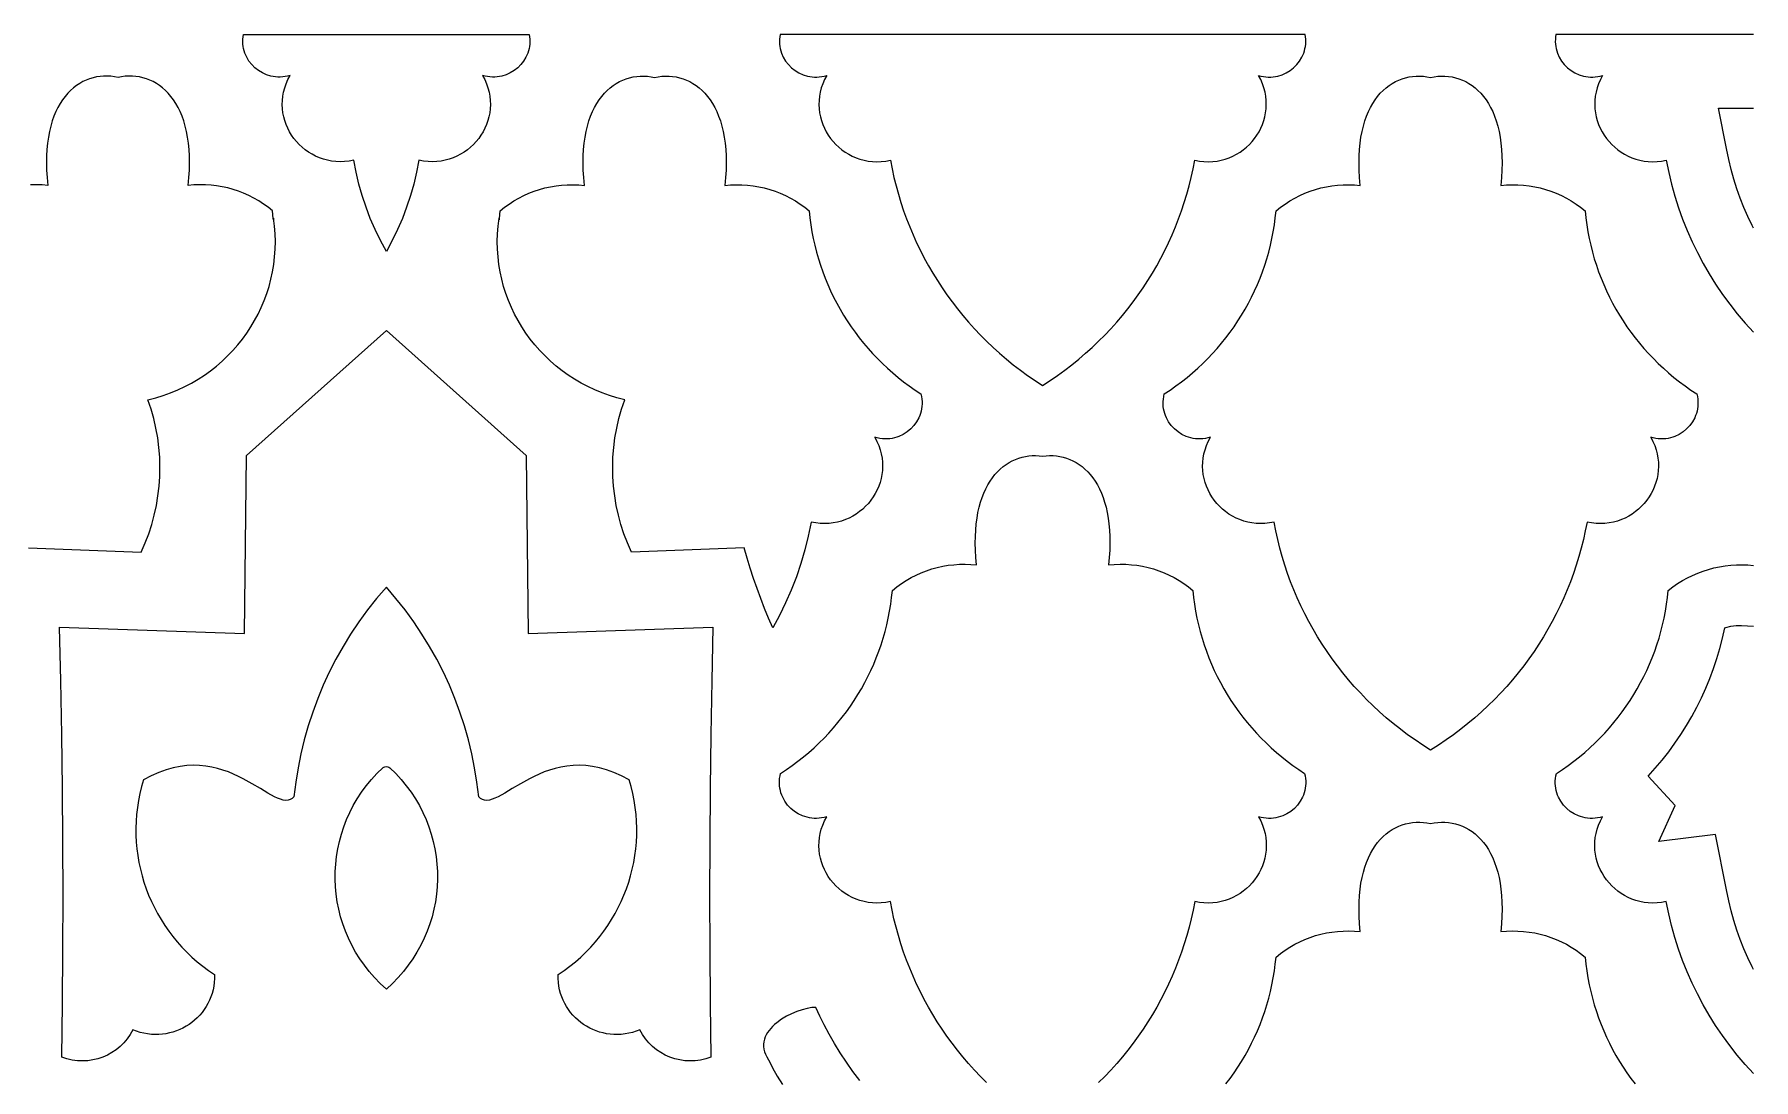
# Model space of a CAD drawing. Extents: x 50 to 3710, y -977 to -877.
# Drawn here: x 777.9 to 863.1, y -928.9 to -877.1 of the extents above; entities that cross this region are included whole.
import ezdxf

# ---------------------------------------------------------------- set-up
doc = ezdxf.new("R2010")
doc.units = 0
doc.layers.add('LAYER_1', color=18, linetype='CONTINUOUS')

msp = doc.modelspace()

# ---------------------------------------------------------------- linework, layer by layer
at = {"layer": 'LAYER_1'}
for points in [[(795.349, -887.839), (795.056, -887.304), (794.792, -886.759), (794.554, -886.205), (794.342, -885.643), (794.155, -885.074), (793.992, -884.497), (793.852, -883.913), (793.733, -883.322), (793.505, -883.364), (793.281, -883.389), (793.06, -883.396), (792.844, -883.387), (792.633, -883.362), (792.426, -883.322), (792.226, -883.268), (792.032, -883.2), (791.845, -883.119), (791.666, -883.025), (791.494, -882.92), (791.33, -882.803), (791.175, -882.675), (791.03, -882.538), (790.895, -882.392), (790.769, -882.237), (790.655, -882.074), (790.552, -881.904), (790.461, -881.727), (790.382, -881.544), (790.316, -881.356), (790.263, -881.163), (790.224, -880.966), (790.199, -880.766), (790.189, -880.563), (790.195, -880.358), (790.216, -880.151), (790.254, -879.944), (790.309, -879.736), (790.38, -879.529), (790.47, -879.323), (790.578, -879.119), (790.455, -879.152), (790.333, -879.176), (790.211, -879.191), (790.091, -879.199), (789.972, -879.198), (789.855, -879.19), (789.627, -879.151), (789.409, -879.085), (789.202, -878.992), (789.01, -878.876), (788.835, -878.738), (788.677, -878.58), (788.54, -878.404), (788.425, -878.213), (788.336, -878.007), (788.301, -877.899), (788.272, -877.789), (788.252, -877.676), (788.238, -877.561), (788.232, -877.444), (788.235, -877.325), (788.245, -877.205), (788.264, -877.083), (795.349, -877.083), (802.433, -877.083), (802.452, -877.205), (802.462, -877.325), (802.465, -877.444), (802.459, -877.561), (802.446, -877.676), (802.425, -877.789), (802.361, -878.007), (802.272, -878.213), (802.157, -878.404), (802.02, -878.58), (801.862, -878.738), (801.687, -878.876), (801.495, -878.992), (801.288, -879.085), (801.07, -879.151), (800.957, -879.174), (800.842, -879.19), (800.725, -879.198), (800.606, -879.199), (800.486, -879.191), (800.364, -879.176), (800.242, -879.152), (800.119, -879.119), (800.227, -879.323), (800.317, -879.529), (800.388, -879.736), (800.443, -879.944), (800.481, -880.151), (800.502, -880.358), (800.508, -880.563), (800.498, -880.766), (800.473, -880.966), (800.434, -881.163), (800.381, -881.356), (800.315, -881.544), (800.236, -881.727), (800.145, -881.904), (800.042, -882.074), (799.928, -882.237), (799.802, -882.392), (799.667, -882.538), (799.522, -882.675), (799.367, -882.803), (799.203, -882.92), (799.031, -883.025), (798.852, -883.119), (798.665, -883.2), (798.471, -883.268), (798.271, -883.322), (798.064, -883.362), (797.853, -883.387), (797.637, -883.396), (797.416, -883.389), (797.192, -883.364), (796.964, -883.322), (796.845, -883.913), (796.705, -884.497), (796.542, -885.074), (796.355, -885.643), (796.143, -886.205), (795.905, -886.759), (795.641, -887.304)], [(827.884, -894.488), (828.261, -894.241), (828.629, -893.985), (828.989, -893.722), (829.34, -893.451), (829.683, -893.172), (830.017, -892.885), (830.343, -892.591), (830.659, -892.29), (830.967, -891.982), (831.266, -891.667), (831.556, -891.345), (831.837, -891.017), (832.109, -890.682), (832.372, -890.341), (832.625, -889.994), (832.869, -889.641), (833.103, -889.283), (833.328, -888.918), (833.543, -888.548), (833.749, -888.173), (833.945, -887.793), (834.131, -887.408), (834.307, -887.019), (834.473, -886.624), (834.629, -886.225), (834.775, -885.822), (834.91, -885.415), (835.036, -885.004), (835.151, -884.589), (835.255, -884.17), (835.349, -883.748), (835.432, -883.322), (835.66, -883.364), (835.884, -883.389), (836.105, -883.396), (836.321, -883.387), (836.532, -883.362), (836.738, -883.322), (836.939, -883.268), (837.132, -883.2), (837.32, -883.119), (837.499, -883.025), (837.671, -882.92), (837.835, -882.803), (837.989, -882.675), (838.135, -882.538), (838.27, -882.392), (838.396, -882.237), (838.51, -882.074), (838.613, -881.904), (838.704, -881.727), (838.783, -881.544), (838.849, -881.356), (838.902, -881.163), (838.941, -880.966), (838.966, -880.766), (838.975, -880.563), (838.97, -880.358), (838.949, -880.151), (838.911, -879.944), (838.856, -879.736), (838.784, -879.529), (838.695, -879.323), (838.587, -879.119), (838.71, -879.152), (838.832, -879.176), (838.954, -879.191), (839.074, -879.199), (839.193, -879.198), (839.31, -879.19), (839.538, -879.151), (839.756, -879.085), (839.962, -878.992), (840.154, -878.876), (840.33, -878.738), (840.488, -878.58), (840.625, -878.404), (840.739, -878.213), (840.829, -878.007), (840.864, -877.899), (840.892, -877.789), (840.913, -877.676), (840.927, -877.561), (840.932, -877.444), (840.93, -877.325), (840.92, -877.205), (840.9, -877.083), (814.868, -877.083), (814.849, -877.205), (814.839, -877.325), (814.836, -877.444), (814.842, -877.561), (814.855, -877.676), (814.876, -877.789), (814.94, -878.007), (815.029, -878.213), (815.144, -878.404), (815.281, -878.58), (815.439, -878.738), (815.614, -878.876), (815.806, -878.992), (816.013, -879.085), (816.231, -879.151), (816.344, -879.174), (816.459, -879.19), (816.576, -879.198), (816.695, -879.199), (816.815, -879.191), (816.937, -879.176), (817.059, -879.152), (817.182, -879.119), (817.074, -879.323), (816.984, -879.529), (816.913, -879.736), (816.858, -879.944), (816.82, -880.151), (816.799, -880.358), (816.793, -880.563), (816.803, -880.766), (816.828, -880.966), (816.867, -881.163), (816.92, -881.356), (816.986, -881.544), (817.065, -881.727), (817.156, -881.904), (817.259, -882.074), (817.373, -882.237), (817.499, -882.392), (817.634, -882.538), (817.779, -882.675), (817.934, -882.803), (818.098, -882.92), (818.27, -883.025), (818.449, -883.119), (818.636, -883.2), (818.83, -883.268), (819.03, -883.322), (819.236, -883.362), (819.448, -883.387), (819.664, -883.396), (819.885, -883.389), (820.109, -883.364), (820.337, -883.322), (820.42, -883.748), (820.514, -884.17), (820.618, -884.589), (820.733, -885.004), (820.859, -885.415), (820.994, -885.822), (821.14, -886.225), (821.296, -886.624), (821.462, -887.019), (821.638, -887.408), (821.824, -887.793), (822.02, -888.173), (822.225, -888.548), (822.441, -888.918), (822.666, -889.283), (822.9, -889.641), (823.144, -889.994), (823.397, -890.341), (823.66, -890.682), (823.932, -891.017), (824.212, -891.345), (824.502, -891.667), (824.801, -891.982), (825.109, -892.29), (825.426, -892.591), (825.752, -892.885), (826.086, -893.172), (826.429, -893.451), (826.78, -893.722), (827.14, -893.985), (827.508, -894.241)], [(814.51, -906.496), (814.3, -906.013), (814.1, -905.525), (813.909, -905.034), (813.727, -904.54), (813.554, -904.042), (813.391, -903.541), (813.236, -903.038), (813.092, -902.531), (807.498, -902.734), (807.302, -902.285), (807.129, -901.829), (806.979, -901.366), (806.853, -900.899), (806.75, -900.427), (806.67, -899.951), (806.614, -899.473), (806.581, -898.993), (806.571, -898.512), (806.585, -898.031), (806.623, -897.55), (806.684, -897.071), (806.769, -896.595), (806.877, -896.122), (807.01, -895.652), (807.165, -895.188), (806.782, -895.091), (806.407, -894.977), (806.042, -894.846), (805.686, -894.7), (805.339, -894.538), (805.003, -894.361), (804.677, -894.17), (804.362, -893.966), (804.058, -893.747), (803.765, -893.516), (803.485, -893.273), (803.216, -893.018), (802.96, -892.751), (802.717, -892.473), (802.487, -892.186), (802.271, -891.888), (802.068, -891.581), (801.88, -891.265), (801.707, -890.941), (801.548, -890.609), (801.405, -890.269), (801.277, -889.923), (801.165, -889.57), (801.07, -889.212), (800.992, -888.848), (800.93, -888.479), (800.886, -888.106), (800.859, -887.729), (800.851, -887.349), (800.861, -886.966), (800.89, -886.581), (800.938, -886.194), (800.938, -886.269), (800.951, -886.202), (800.991, -885.829), (801.211, -885.652), (801.439, -885.488), (801.675, -885.335), (801.917, -885.196), (802.166, -885.069), (802.421, -884.956), (802.681, -884.855), (802.945, -884.768), (803.214, -884.694), (803.487, -884.634), (803.762, -884.588), (804.04, -884.556), (804.32, -884.538), (804.602, -884.534), (804.885, -884.544), (805.168, -884.569), (805.133, -884.181), (805.112, -883.808), (805.104, -883.451), (805.11, -883.109), (805.128, -882.783), (805.159, -882.471), (805.201, -882.174), (805.254, -881.893), (805.318, -881.625), (805.393, -881.373), (805.477, -881.134), (805.57, -880.91), (805.673, -880.7), (805.783, -880.504), (805.901, -880.322), (806.027, -880.154), (806.16, -879.999), (806.299, -879.857), (806.444, -879.729), (806.594, -879.614), (806.75, -879.512), (806.91, -879.423), (807.074, -879.347), (807.241, -879.283), (807.412, -879.232), (807.585, -879.193), (807.76, -879.167), (807.937, -879.152), (808.115, -879.15), (808.293, -879.159), (808.472, -879.18), (808.651, -879.212), (808.829, -879.18), (809.008, -879.159), (809.186, -879.15), (809.364, -879.152), (809.541, -879.167), (809.716, -879.193), (809.89, -879.232), (810.06, -879.283), (810.228, -879.347), (810.391, -879.423), (810.551, -879.512), (810.707, -879.614), (810.857, -879.729), (811.002, -879.857), (811.141, -879.999), (811.274, -880.154), (811.4, -880.322), (811.518, -880.504), (811.629, -880.7), (811.731, -880.91), (811.824, -881.134), (811.909, -881.373), (811.983, -881.625), (812.047, -881.893), (812.1, -882.174), (812.143, -882.471), (812.173, -882.783), (812.191, -883.109), (812.197, -883.451), (812.19, -883.808), (812.169, -884.181), (812.134, -884.569), (812.417, -884.544), (812.699, -884.534), (812.981, -884.538), (813.261, -884.556), (813.539, -884.588), (813.815, -884.634), (814.087, -884.694), (814.356, -884.768), (814.621, -884.855), (814.88, -884.956), (815.135, -885.069), (815.384, -885.196), (815.626, -885.335), (815.862, -885.488), (816.09, -885.652), (816.311, -885.829), (816.347, -886.175), (816.392, -886.519), (816.448, -886.86), (816.514, -887.199), (816.589, -887.535), (816.673, -887.868), (816.767, -888.198), (816.87, -888.524), (816.983, -888.847), (817.104, -889.167), (817.234, -889.482), (817.374, -889.794), (817.522, -890.101), (817.678, -890.404), (817.844, -890.702), (818.017, -890.995), (818.199, -891.284), (818.389, -891.567), (818.587, -891.845), (818.794, -892.118), (819.008, -892.385), (819.23, -892.646), (819.459, -892.902), (819.696, -893.151), (819.941, -893.393), (820.192, -893.629), (820.452, -893.859), (820.718, -894.082), (820.991, -894.297), (821.271, -894.505), (821.558, -894.706), (821.851, -894.9), (821.879, -895.026), (821.898, -895.151), (821.908, -895.274), (821.909, -895.396), (821.901, -895.517), (821.886, -895.634), (821.862, -895.75), (821.831, -895.863), (821.793, -895.972), (821.748, -896.079), (821.637, -896.281), (821.502, -896.466), (821.345, -896.634), (821.168, -896.78), (820.974, -896.904), (820.764, -897.003), (820.654, -897.043), (820.541, -897.075), (820.425, -897.1), (820.307, -897.118), (820.186, -897.128), (820.064, -897.13), (819.941, -897.123), (819.816, -897.108), (819.69, -897.083), (819.563, -897.05), (819.671, -897.254), (819.761, -897.46), (819.833, -897.667), (819.887, -897.874), (819.925, -898.082), (819.947, -898.288), (819.952, -898.493), (819.942, -898.696), (819.918, -898.897), (819.879, -899.094), (819.826, -899.286), (819.76, -899.475), (819.681, -899.657), (819.59, -899.834), (819.487, -900.005), (819.372, -900.167), (819.247, -900.322), (819.111, -900.469), (818.966, -900.606), (818.811, -900.733), (818.648, -900.85), (818.476, -900.956), (818.296, -901.049), (818.109, -901.13), (817.915, -901.199), (817.715, -901.253), (817.509, -901.293), (817.298, -901.318), (817.081, -901.327), (816.861, -901.319), (816.636, -901.295), (816.409, -901.253), (816.267, -901.945), (816.098, -902.628), (815.901, -903.301), (815.676, -903.964), (815.425, -904.616), (815.146, -905.255), (814.841, -905.883)], [(847.117, -879.212), (847.296, -879.18), (847.474, -879.159), (847.653, -879.15), (847.831, -879.152), (848.008, -879.167), (848.183, -879.193), (848.356, -879.232), (848.527, -879.283), (848.694, -879.347), (848.858, -879.423), (849.018, -879.512), (849.173, -879.614), (849.324, -879.729), (849.469, -879.857), (849.608, -879.999), (849.741, -880.154), (849.866, -880.322), (849.985, -880.504), (850.095, -880.7), (850.198, -880.91), (850.291, -881.134), (850.375, -881.373), (850.449, -881.625), (850.514, -881.893), (850.567, -882.174), (850.609, -882.471), (850.64, -882.783), (850.658, -883.109), (850.664, -883.451), (850.656, -883.808), (850.635, -884.181), (850.6, -884.569), (850.883, -884.544), (851.166, -884.534), (851.447, -884.538), (851.728, -884.556), (852.006, -884.588), (852.281, -884.634), (852.554, -884.694), (852.823, -884.768), (853.087, -884.855), (853.347, -884.956), (853.602, -885.069), (853.85, -885.196), (854.093, -885.335), (854.329, -885.488), (854.557, -885.652), (854.777, -885.829), (854.813, -886.175), (854.859, -886.519), (854.915, -886.86), (854.98, -887.199), (855.055, -887.535), (855.14, -887.868), (855.233, -888.198), (855.337, -888.524), (855.449, -888.847), (855.571, -889.167), (855.701, -889.482), (855.84, -889.794), (855.988, -890.101), (856.145, -890.404), (856.31, -890.702), (856.484, -890.995), (856.666, -891.284), (856.856, -891.567), (857.054, -891.845), (857.26, -892.118), (857.474, -892.385), (857.696, -892.646), (857.926, -892.902), (858.163, -893.151), (858.407, -893.393), (858.659, -893.629), (858.918, -893.859), (859.184, -894.082), (859.457, -894.297), (859.737, -894.505), (860.024, -894.706), (860.318, -894.9), (860.346, -895.026), (860.365, -895.151), (860.374, -895.274), (860.375, -895.396), (860.368, -895.517), (860.352, -895.634), (860.329, -895.75), (860.298, -895.863), (860.259, -895.972), (860.214, -896.079), (860.104, -896.281), (859.969, -896.466), (859.812, -896.634), (859.635, -896.78), (859.44, -896.904), (859.23, -897.003), (859.12, -897.043), (859.007, -897.075), (858.891, -897.1), (858.773, -897.118), (858.653, -897.128), (858.531, -897.13), (858.407, -897.123), (858.282, -897.108), (858.157, -897.083), (858.03, -897.05), (858.138, -897.254), (858.228, -897.46), (858.299, -897.667), (858.354, -897.874), (858.392, -898.082), (858.413, -898.288), (858.419, -898.493), (858.409, -898.696), (858.384, -898.897), (858.345, -899.094), (858.292, -899.286), (858.226, -899.475), (858.147, -899.657), (858.056, -899.834), (857.953, -900.005), (857.839, -900.167), (857.713, -900.322), (857.578, -900.469), (857.433, -900.606), (857.278, -900.733), (857.114, -900.85), (856.942, -900.956), (856.763, -901.049), (856.576, -901.13), (856.382, -901.199), (856.182, -901.253), (855.975, -901.293), (855.764, -901.318), (855.548, -901.327), (855.327, -901.319), (855.103, -901.295), (854.875, -901.253), (854.79, -901.686), (854.695, -902.115), (854.588, -902.541), (854.47, -902.962), (854.342, -903.38), (854.203, -903.794), (854.054, -904.204), (853.894, -904.609), (853.723, -905.01), (853.543, -905.405), (853.352, -905.796), (853.151, -906.182), (852.939, -906.562), (852.718, -906.937), (852.487, -907.306), (852.246, -907.669), (851.995, -908.027), (851.735, -908.378), (851.465, -908.723), (851.185, -909.061), (850.896, -909.393), (850.598, -909.718), (850.29, -910.035), (849.973, -910.346), (849.647, -910.649), (849.312, -910.945), (848.968, -911.233), (848.615, -911.513), (848.254, -911.785), (847.884, -912.048), (847.505, -912.304), (847.117, -912.551), (846.73, -912.304), (846.351, -912.048), (845.98, -911.785), (845.619, -911.513), (845.266, -911.233), (844.922, -910.945), (844.587, -910.649), (844.261, -910.346), (843.944, -910.035), (843.637, -909.718), (843.338, -909.393), (843.049, -909.061), (842.77, -908.723), (842.5, -908.378), (842.239, -908.027), (841.988, -907.669), (841.747, -907.306), (841.516, -906.937), (841.295, -906.562), (841.084, -906.182), (840.883, -905.796), (840.692, -905.405), (840.511, -905.01), (840.34, -904.609), (840.18, -904.204), (840.031, -903.794), (839.892, -903.38), (839.764, -902.962), (839.646, -902.541), (839.54, -902.115), (839.444, -901.686), (839.359, -901.253), (839.131, -901.295), (838.907, -901.319), (838.686, -901.327), (838.47, -901.318), (838.259, -901.293), (838.053, -901.253), (837.853, -901.199), (837.659, -901.13), (837.472, -901.049), (837.292, -900.956), (837.12, -900.85), (836.956, -900.733), (836.802, -900.606), (836.656, -900.469), (836.521, -900.322), (836.396, -900.167), (836.281, -900.005), (836.178, -899.834), (836.087, -899.657), (836.008, -899.475), (835.942, -899.286), (835.889, -899.094), (835.85, -898.897), (835.826, -898.696), (835.816, -898.493), (835.821, -898.288), (835.843, -898.082), (835.88, -897.874), (835.935, -897.667), (836.007, -897.46), (836.096, -897.254), (836.204, -897.05), (836.078, -897.083), (835.952, -897.108), (835.827, -897.123), (835.703, -897.13), (835.581, -897.128), (835.461, -897.118), (835.343, -897.1), (835.227, -897.075), (835.114, -897.043), (835.004, -897.003), (834.794, -896.904), (834.599, -896.78), (834.422, -896.634), (834.265, -896.466), (834.131, -896.281), (834.02, -896.079), (833.975, -895.972), (833.937, -895.863), (833.906, -895.75), (833.882, -895.634), (833.867, -895.517), (833.859, -895.396), (833.86, -895.274), (833.87, -895.151), (833.888, -895.026), (833.916, -894.9), (834.21, -894.706), (834.497, -894.505), (834.777, -894.297), (835.05, -894.082), (835.316, -893.859), (835.575, -893.629), (835.827, -893.393), (836.072, -893.151), (836.309, -892.902), (836.538, -892.646), (836.76, -892.385), (836.974, -892.118), (837.18, -891.845), (837.379, -891.567), (837.569, -891.284), (837.751, -890.995), (837.924, -890.702), (838.089, -890.404), (838.246, -890.101), (838.394, -889.794), (838.533, -889.482), (838.664, -889.167), (838.785, -888.847), (838.898, -888.524), (839.001, -888.198), (839.095, -887.868), (839.179, -887.535), (839.254, -887.199), (839.32, -886.86), (839.375, -886.519), (839.421, -886.175), (839.457, -885.829), (839.677, -885.652), (839.906, -885.488), (840.141, -885.335), (840.384, -885.196), (840.633, -885.069), (840.887, -884.956), (841.147, -884.855), (841.412, -884.768), (841.681, -884.694), (841.953, -884.634), (842.229, -884.588), (842.507, -884.556), (842.787, -884.538), (843.068, -884.534), (843.351, -884.544), (843.634, -884.569), (843.599, -884.181), (843.578, -883.808), (843.571, -883.451), (843.576, -883.109), (843.595, -882.783), (843.625, -882.471), (843.667, -882.174), (843.721, -881.893), (843.785, -881.625), (843.859, -881.373), (843.943, -881.134), (844.037, -880.91), (844.139, -880.7), (844.25, -880.504), (844.368, -880.322), (844.494, -880.154), (844.626, -879.999), (844.765, -879.857), (844.91, -879.729), (845.061, -879.614), (845.216, -879.512), (845.376, -879.423), (845.54, -879.347), (845.708, -879.283), (845.878, -879.232), (846.051, -879.193), (846.227, -879.167), (846.403, -879.152), (846.581, -879.15), (846.76, -879.159), (846.939, -879.18)], [(847.117, -879.212), (847.296, -879.18), (847.474, -879.159), (847.653, -879.15), (847.831, -879.152), (848.008, -879.167), (848.183, -879.193), (848.356, -879.232), (848.527, -879.283), (848.694, -879.347), (848.858, -879.423), (849.018, -879.512), (849.173, -879.614), (849.324, -879.729), (849.469, -879.857), (849.608, -879.999), (849.741, -880.154), (849.866, -880.322), (849.985, -880.504), (850.095, -880.7), (850.198, -880.91), (850.291, -881.134), (850.375, -881.373), (850.449, -881.625), (850.514, -881.893), (850.567, -882.174), (850.609, -882.471), (850.64, -882.783), (850.658, -883.109), (850.664, -883.451), (850.656, -883.808), (850.635, -884.181), (850.6, -884.569), (850.883, -884.544), (851.166, -884.534), (851.447, -884.538), (851.728, -884.556), (852.006, -884.588), (852.281, -884.634), (852.554, -884.694), (852.823, -884.768), (853.087, -884.855), (853.347, -884.956), (853.602, -885.069), (853.85, -885.196), (854.093, -885.335), (854.329, -885.488), (854.557, -885.652), (854.777, -885.829), (854.813, -886.175), (854.859, -886.519), (854.915, -886.86), (854.98, -887.199), (855.055, -887.535), (855.14, -887.868), (855.233, -888.198), (855.337, -888.524), (855.449, -888.847), (855.571, -889.167), (855.701, -889.482), (855.84, -889.794), (855.988, -890.101), (856.145, -890.404), (856.31, -890.702), (856.484, -890.995), (856.666, -891.284), (856.856, -891.567), (857.054, -891.845), (857.26, -892.118), (857.474, -892.385), (857.696, -892.646), (857.926, -892.902), (858.163, -893.151), (858.407, -893.393), (858.659, -893.629), (858.918, -893.859), (859.184, -894.082), (859.457, -894.297), (859.737, -894.505), (860.024, -894.706), (860.318, -894.9), (860.346, -895.026), (860.365, -895.151), (860.374, -895.274), (860.375, -895.396), (860.368, -895.517), (860.352, -895.634), (860.329, -895.75), (860.298, -895.863), (860.259, -895.972), (860.214, -896.079), (860.104, -896.281), (859.969, -896.466), (859.812, -896.634), (859.635, -896.78), (859.44, -896.904), (859.23, -897.003), (859.12, -897.043), (859.007, -897.075), (858.891, -897.1), (858.773, -897.118), (858.653, -897.128), (858.531, -897.13), (858.407, -897.123), (858.282, -897.108), (858.157, -897.083), (858.03, -897.05), (858.138, -897.254), (858.228, -897.46), (858.299, -897.667), (858.354, -897.874), (858.392, -898.082), (858.413, -898.288), (858.419, -898.493), (858.409, -898.696), (858.384, -898.897), (858.345, -899.094), (858.292, -899.286), (858.226, -899.475), (858.147, -899.657), (858.056, -899.834), (857.953, -900.005), (857.839, -900.167), (857.713, -900.322), (857.578, -900.469), (857.433, -900.606), (857.278, -900.733), (857.114, -900.85), (856.942, -900.956), (856.763, -901.049), (856.576, -901.13), (856.382, -901.199), (856.182, -901.253), (855.975, -901.293), (855.764, -901.318), (855.548, -901.327), (855.327, -901.319), (855.103, -901.295), (854.875, -901.253), (854.79, -901.686), (854.695, -902.115), (854.588, -902.541), (854.47, -902.962), (854.342, -903.38), (854.203, -903.794), (854.054, -904.204), (853.894, -904.609), (853.723, -905.01), (853.543, -905.405), (853.352, -905.796), (853.151, -906.182), (852.939, -906.562), (852.718, -906.937), (852.487, -907.306), (852.246, -907.669), (851.995, -908.027), (851.735, -908.378), (851.465, -908.723), (851.185, -909.061), (850.896, -909.393), (850.598, -909.718), (850.29, -910.035), (849.973, -910.346), (849.647, -910.649), (849.312, -910.945), (848.968, -911.233), (848.615, -911.513), (848.254, -911.785), (847.884, -912.048), (847.505, -912.304), (847.117, -912.551), (846.73, -912.304), (846.351, -912.048), (845.98, -911.785), (845.619, -911.513), (845.266, -911.233), (844.922, -910.945), (844.587, -910.649), (844.261, -910.346), (843.944, -910.035), (843.637, -909.718), (843.338, -909.393), (843.049, -909.061), (842.77, -908.723), (842.5, -908.378), (842.239, -908.027), (841.988, -907.669), (841.747, -907.306), (841.516, -906.937), (841.295, -906.562), (841.084, -906.182), (840.883, -905.796), (840.692, -905.405), (840.511, -905.01), (840.34, -904.609), (840.18, -904.204), (840.031, -903.794), (839.892, -903.38), (839.764, -902.962), (839.646, -902.541), (839.54, -902.115), (839.444, -901.686), (839.359, -901.253), (839.131, -901.295), (838.907, -901.319), (838.686, -901.327), (838.47, -901.318), (838.259, -901.293), (838.053, -901.253), (837.853, -901.199), (837.659, -901.13), (837.472, -901.049), (837.292, -900.956), (837.12, -900.85), (836.956, -900.733), (836.802, -900.606), (836.656, -900.469), (836.521, -900.322), (836.396, -900.167), (836.281, -900.005), (836.178, -899.834), (836.087, -899.657), (836.008, -899.475), (835.942, -899.286), (835.889, -899.094), (835.85, -898.897), (835.826, -898.696), (835.816, -898.493), (835.821, -898.288), (835.843, -898.082), (835.88, -897.874), (835.935, -897.667), (836.007, -897.46), (836.096, -897.254), (836.204, -897.05), (836.078, -897.083), (835.952, -897.108), (835.827, -897.123), (835.703, -897.13), (835.581, -897.128), (835.461, -897.118), (835.343, -897.1), (835.227, -897.075), (835.114, -897.043), (835.004, -897.003), (834.794, -896.904), (834.599, -896.78), (834.422, -896.634), (834.265, -896.466), (834.131, -896.281), (834.02, -896.079), (833.975, -895.972), (833.937, -895.863), (833.906, -895.75), (833.882, -895.634), (833.867, -895.517), (833.859, -895.396), (833.86, -895.274), (833.87, -895.151), (833.888, -895.026), (833.916, -894.9), (834.21, -894.706), (834.497, -894.505), (834.777, -894.297), (835.05, -894.082), (835.316, -893.859), (835.575, -893.629), (835.827, -893.393), (836.072, -893.151), (836.309, -892.902), (836.538, -892.646), (836.76, -892.385), (836.974, -892.118), (837.18, -891.845), (837.379, -891.567), (837.569, -891.284), (837.751, -890.995), (837.924, -890.702), (838.089, -890.404), (838.246, -890.101), (838.394, -889.794), (838.533, -889.482), (838.664, -889.167), (838.785, -888.847), (838.898, -888.524), (839.001, -888.198), (839.095, -887.868), (839.179, -887.535), (839.254, -887.199), (839.32, -886.86), (839.375, -886.519), (839.421, -886.175), (839.457, -885.829), (839.677, -885.652), (839.906, -885.488), (840.141, -885.335), (840.384, -885.196), (840.633, -885.069), (840.887, -884.956), (841.147, -884.855), (841.412, -884.768), (841.681, -884.694), (841.953, -884.634), (842.229, -884.588), (842.507, -884.556), (842.787, -884.538), (843.068, -884.534), (843.351, -884.544), (843.634, -884.569), (843.599, -884.181), (843.578, -883.808), (843.571, -883.451), (843.576, -883.109), (843.595, -882.783), (843.625, -882.471), (843.667, -882.174), (843.721, -881.893), (843.785, -881.625), (843.859, -881.373), (843.943, -881.134), (844.037, -880.91), (844.139, -880.7), (844.25, -880.504), (844.368, -880.322), (844.494, -880.154), (844.626, -879.999), (844.765, -879.857), (844.91, -879.729), (845.061, -879.614), (845.216, -879.512), (845.376, -879.423), (845.54, -879.347), (845.708, -879.283), (845.878, -879.232), (846.051, -879.193), (846.227, -879.167), (846.403, -879.152), (846.581, -879.15), (846.76, -879.159), (846.939, -879.18)], [(795.349, -904.473), (794.869, -905.031), (794.414, -905.605), (793.984, -906.194), (793.58, -906.796), (793.202, -907.411), (792.849, -908.04), (792.522, -908.68), (792.221, -909.331), (791.946, -909.992), (791.698, -910.663), (791.476, -911.344), (791.28, -912.033), (791.112, -912.729), (790.97, -913.432), (790.856, -914.142), (790.768, -914.857), (790.68, -914.945), (790.583, -915.003), (790.477, -915.035), (790.362, -915.041), (790.237, -915.025), (790.104, -914.987), (789.961, -914.932), (789.809, -914.86), (789.477, -914.677), (789.107, -914.456), (788.7, -914.214), (788.255, -913.969), (788.018, -913.851), (787.772, -913.738), (787.516, -913.634), (787.251, -913.54), (786.976, -913.459), (786.692, -913.392), (786.397, -913.342), (786.093, -913.312), (785.78, -913.302), (785.456, -913.316), (785.123, -913.356), (784.78, -913.423), (784.427, -913.521), (784.064, -913.651), (783.692, -913.816), (783.309, -914.017), (783.212, -914.358), (783.129, -914.701), (783.061, -915.044), (783.007, -915.388), (782.968, -915.733), (782.943, -916.077), (782.932, -916.42), (782.935, -916.763), (782.951, -917.104), (782.982, -917.443), (783.026, -917.78), (783.083, -918.115), (783.154, -918.447), (783.238, -918.775), (783.334, -919.1), (783.444, -919.42), (783.566, -919.736), (783.701, -920.047), (783.848, -920.353), (784.008, -920.654), (784.179, -920.948), (784.363, -921.236), (784.558, -921.517), (784.765, -921.791), (784.984, -922.057), (785.214, -922.315), (785.455, -922.565), (785.707, -922.806), (785.971, -923.038), (786.245, -923.261), (786.53, -923.473), (786.826, -923.676), (786.827, -923.871), (786.815, -924.062), (786.792, -924.249), (786.756, -924.431), (786.709, -924.608), (786.651, -924.78), (786.582, -924.946), (786.504, -925.107), (786.415, -925.261), (786.318, -925.409), (786.212, -925.55), (786.098, -925.684), (785.975, -925.811), (785.846, -925.93), (785.71, -926.041), (785.567, -926.143), (785.418, -926.237), (785.264, -926.322), (785.104, -926.398), (784.94, -926.464), (784.772, -926.521), (784.6, -926.567), (784.425, -926.603), (784.247, -926.628), (784.067, -926.642), (783.884, -926.645), (783.701, -926.636), (783.516, -926.615), (783.331, -926.582), (783.146, -926.536), (782.961, -926.477), (782.776, -926.405), (782.647, -926.638), (782.499, -926.854), (782.332, -927.053), (782.15, -927.233), (781.952, -927.395), (781.742, -927.538), (781.52, -927.66), (781.288, -927.762), (781.048, -927.844), (780.8, -927.903), (780.548, -927.94), (780.292, -927.954), (780.033, -927.945), (779.774, -927.912), (779.516, -927.854), (779.26, -927.77), (779.295, -925.106), (779.316, -922.442), (779.324, -919.778), (779.317, -917.114), (779.297, -914.45), (779.263, -911.786), (779.215, -909.122), (779.154, -906.458), (788.317, -906.773), (788.424, -897.954), (795.349, -891.76), (802.273, -897.954), (802.38, -906.773), (811.543, -906.458), (811.482, -909.122), (811.434, -911.786), (811.4, -914.45), (811.38, -917.114), (811.373, -919.778), (811.381, -922.442), (811.402, -925.106), (811.437, -927.77), (811.181, -927.854), (810.923, -927.912), (810.664, -927.945), (810.405, -927.954), (810.149, -927.94), (809.897, -927.903), (809.649, -927.844), (809.409, -927.762), (809.177, -927.66), (808.955, -927.538), (808.745, -927.395), (808.547, -927.233), (808.365, -927.053), (808.198, -926.854), (808.05, -926.638), (807.921, -926.405), (807.736, -926.477), (807.551, -926.536), (807.366, -926.582), (807.181, -926.615), (806.996, -926.636), (806.813, -926.645), (806.63, -926.642), (806.45, -926.628), (806.272, -926.603), (806.097, -926.567), (805.925, -926.521), (805.757, -926.464), (805.593, -926.398), (805.433, -926.322), (805.279, -926.237), (805.13, -926.143), (804.987, -926.041), (804.851, -925.93), (804.722, -925.811), (804.599, -925.684), (804.485, -925.55), (804.379, -925.409), (804.282, -925.261), (804.193, -925.107), (804.115, -924.946), (804.046, -924.78), (803.988, -924.608), (803.941, -924.431), (803.905, -924.249), (803.882, -924.062), (803.87, -923.871), (803.871, -923.676), (804.167, -923.473), (804.452, -923.261), (804.726, -923.038), (804.99, -922.806), (805.242, -922.565), (805.483, -922.315), (805.713, -922.057), (805.932, -921.791), (806.139, -921.517), (806.334, -921.236), (806.518, -920.948), (806.689, -920.654), (806.849, -920.353), (806.996, -920.047), (807.131, -919.736), (807.253, -919.42), (807.363, -919.1), (807.459, -918.775), (807.543, -918.447), (807.614, -918.115), (807.671, -917.78), (807.715, -917.443), (807.746, -917.104), (807.762, -916.763), (807.765, -916.42), (807.754, -916.077), (807.729, -915.733), (807.69, -915.388), (807.636, -915.044), (807.568, -914.701), (807.485, -914.358), (807.388, -914.017), (807.005, -913.816), (806.633, -913.651), (806.27, -913.521), (805.917, -913.423), (805.574, -913.356), (805.241, -913.316), (804.917, -913.302), (804.604, -913.312), (804.3, -913.342), (804.006, -913.392), (803.721, -913.459), (803.446, -913.54), (803.181, -913.634), (802.925, -913.738), (802.679, -913.851), (802.442, -913.969), (801.997, -914.214), (801.59, -914.456), (801.22, -914.677), (800.888, -914.86), (800.736, -914.932), (800.593, -914.987), (800.46, -915.025), (800.335, -915.041), (800.22, -915.035), (800.114, -915.003), (800.017, -914.945), (799.929, -914.857), (799.842, -914.142), (799.727, -913.432), (799.585, -912.729), (799.417, -912.033), (799.221, -911.344), (798.999, -910.663), (798.751, -909.992), (798.476, -909.331), (798.175, -908.68), (797.848, -908.04), (797.496, -907.411), (797.117, -906.796), (796.713, -906.194), (796.283, -905.605), (795.828, -905.031)], [(795.349, -924.39), (795.048, -924.112), (794.766, -923.822), (794.503, -923.521), (794.259, -923.21), (794.034, -922.889), (793.828, -922.559), (793.64, -922.221), (793.472, -921.876), (793.323, -921.524), (793.193, -921.166), (793.082, -920.804), (792.991, -920.437), (792.918, -920.067), (792.864, -919.695), (792.829, -919.32), (792.814, -918.945), (792.817, -918.569), (792.84, -918.193), (792.882, -917.819), (792.943, -917.447), (793.023, -917.078), (793.123, -916.712), (793.241, -916.351), (793.379, -915.995), (793.536, -915.645), (793.712, -915.301), (793.908, -914.965), (794.123, -914.637), (794.357, -914.318), (794.61, -914.009), (794.883, -913.711), (795.175, -913.424), (795.197, -913.404), (795.227, -913.387), (795.274, -913.372), (795.349, -913.361), (795.423, -913.372), (795.47, -913.387), (795.522, -913.424), (795.814, -913.711), (796.087, -914.009), (796.34, -914.318), (796.574, -914.637), (796.789, -914.965), (796.985, -915.301), (797.161, -915.645), (797.318, -915.995), (797.456, -916.351), (797.574, -916.712), (797.674, -917.078), (797.754, -917.447), (797.815, -917.819), (797.857, -918.193), (797.88, -918.569), (797.883, -918.945), (797.868, -919.32), (797.833, -919.695), (797.779, -920.067), (797.706, -920.437), (797.615, -920.804), (797.504, -921.166), (797.374, -921.524), (797.225, -921.876), (797.057, -922.221), (796.869, -922.559), (796.663, -922.889), (796.438, -923.21), (796.194, -923.521), (795.931, -923.822), (795.649, -924.112)]]:
    msp.add_lwpolyline(points, close=True, dxfattribs=at)
for points in [[(863.133, -877.083), (853.334, -877.083), (853.315, -877.205), (853.304, -877.325), (853.302, -877.444), (853.308, -877.561), (853.321, -877.676), (853.342, -877.789), (853.405, -878.007), (853.495, -878.213), (853.609, -878.404), (853.746, -878.58), (853.904, -878.738), (854.08, -878.876), (854.272, -878.992), (854.478, -879.085), (854.696, -879.151), (854.809, -879.174), (854.924, -879.19), (855.042, -879.198), (855.16, -879.199), (855.281, -879.191), (855.402, -879.176), (855.524, -879.152), (855.647, -879.119), (855.539, -879.323), (855.45, -879.529), (855.378, -879.736), (855.323, -879.944), (855.286, -880.151), (855.264, -880.358), (855.259, -880.563), (855.269, -880.766), (855.293, -880.966), (855.332, -881.163), (855.385, -881.356), (855.451, -881.544), (855.53, -881.727), (855.621, -881.904), (855.724, -882.074), (855.839, -882.237), (855.964, -882.392), (856.1, -882.538), (856.245, -882.675), (856.4, -882.803), (856.563, -882.92), (856.735, -883.025), (856.915, -883.119), (857.102, -883.2), (857.296, -883.268), (857.496, -883.322), (857.702, -883.362), (857.913, -883.387), (858.13, -883.396), (858.35, -883.389), (858.574, -883.364), (858.802, -883.322), (858.923, -883.921), (859.064, -884.513), (859.226, -885.098), (859.409, -885.675), (859.613, -886.244), (859.836, -886.805), (860.079, -887.356), (860.343, -887.899), (860.625, -888.431), (860.927, -888.953), (861.248, -889.464), (861.588, -889.964), (861.947, -890.452), (862.324, -890.928), (862.72, -891.391), (863.133, -891.842)], [(777.605, -902.531), (783.199, -902.734), (783.395, -902.285), (783.568, -901.829), (783.718, -901.366), (783.844, -900.899), (783.947, -900.427), (784.027, -899.951), (784.084, -899.473), (784.116, -898.993), (784.126, -898.512), (784.112, -898.031), (784.074, -897.55), (784.013, -897.071), (783.928, -896.595), (783.82, -896.122), (783.687, -895.652), (783.532, -895.188), (783.915, -895.091), (784.29, -894.977), (784.655, -894.846), (785.011, -894.7), (785.358, -894.538), (785.694, -894.361), (786.02, -894.17), (786.335, -893.966), (786.639, -893.747), (786.932, -893.516), (787.212, -893.273), (787.481, -893.018), (787.737, -892.751), (787.98, -892.473), (788.21, -892.186), (788.426, -891.888), (788.629, -891.581), (788.817, -891.265), (788.99, -890.941), (789.149, -890.609), (789.292, -890.269), (789.42, -889.923), (789.532, -889.57), (789.627, -889.212), (789.705, -888.848), (789.767, -888.479), (789.811, -888.106), (789.838, -887.729), (789.846, -887.349), (789.836, -886.966), (789.807, -886.581), (789.759, -886.194), (789.759, -886.269), (789.746, -886.202), (789.706, -885.829), (789.486, -885.652), (789.258, -885.488), (789.022, -885.335), (788.78, -885.196), (788.531, -885.069), (788.276, -884.956), (788.016, -884.855), (787.752, -884.768), (787.483, -884.694), (787.211, -884.634), (786.935, -884.588), (786.657, -884.556), (786.377, -884.538), (786.095, -884.534), (785.812, -884.544), (785.529, -884.569), (785.564, -884.181), (785.585, -883.808), (785.593, -883.451), (785.587, -883.109), (785.569, -882.783), (785.538, -882.471), (785.496, -882.174), (785.443, -881.893), (785.379, -881.625), (785.304, -881.373), (785.22, -881.134), (785.127, -880.91), (785.025, -880.7), (784.914, -880.504), (784.796, -880.322), (784.67, -880.154), (784.537, -879.999), (784.398, -879.857), (784.253, -879.729), (784.103, -879.614), (783.947, -879.512), (783.787, -879.423), (783.623, -879.347), (783.456, -879.283), (783.285, -879.232), (783.112, -879.193), (782.937, -879.167), (782.76, -879.152), (782.582, -879.15), (782.404, -879.159), (782.225, -879.18), (782.046, -879.212), (781.868, -879.18), (781.689, -879.159), (781.511, -879.15), (781.333, -879.152), (781.156, -879.167), (780.981, -879.193), (780.807, -879.232), (780.637, -879.283), (780.469, -879.347), (780.306, -879.423), (780.146, -879.512), (779.99, -879.614), (779.84, -879.729), (779.695, -879.857), (779.556, -879.999), (779.423, -880.154), (779.297, -880.322), (779.179, -880.504), (779.068, -880.7), (778.966, -880.91), (778.873, -881.134), (778.788, -881.373), (778.714, -881.625), (778.65, -881.893), (778.597, -882.174), (778.554, -882.471), (778.524, -882.783), (778.506, -883.109), (778.5, -883.451), (778.507, -883.808), (778.528, -884.181), (778.563, -884.569), (778.28, -884.544), (777.998, -884.534), (777.716, -884.538)], [(863.133, -886.682), (863.066, -886.556), (862.85, -886.111), (862.65, -885.658), (862.467, -885.198), (862.3, -884.73), (862.149, -884.255), (862.015, -883.773), (861.899, -883.285), (861.789, -882.739), (861.386, -880.737), (863.133, -880.737)], [(825.109, -929.025), (824.801, -928.717), (824.502, -928.402), (824.212, -928.08), (823.931, -927.751), (823.66, -927.417), (823.397, -927.076), (823.144, -926.729), (822.9, -926.376), (822.665, -926.017), (822.441, -925.653), (822.225, -925.283), (822.02, -924.908), (821.824, -924.528), (821.638, -924.143), (821.462, -923.753), (821.296, -923.359), (821.14, -922.96), (820.994, -922.557), (820.858, -922.149), (820.733, -921.738), (820.618, -921.323), (820.514, -920.904), (820.42, -920.482), (820.336, -920.057), (820.109, -920.099), (819.884, -920.123), (819.664, -920.131), (819.448, -920.121), (819.236, -920.097), (819.03, -920.057), (818.83, -920.002), (818.636, -919.934), (818.449, -919.853), (818.269, -919.759), (818.098, -919.654), (817.934, -919.537), (817.779, -919.41), (817.634, -919.273), (817.498, -919.126), (817.373, -918.971), (817.259, -918.808), (817.156, -918.638), (817.064, -918.461), (816.985, -918.279), (816.919, -918.09), (816.867, -917.898), (816.828, -917.701), (816.803, -917.5), (816.793, -917.297), (816.799, -917.092), (816.82, -916.886), (816.858, -916.678), (816.912, -916.471), (816.984, -916.264), (817.074, -916.058), (817.182, -915.854), (817.055, -915.887), (816.929, -915.911), (816.804, -915.927), (816.681, -915.933), (816.559, -915.932), (816.439, -915.922), (816.32, -915.904), (816.205, -915.879), (816.092, -915.847), (815.982, -915.807), (815.772, -915.708), (815.577, -915.584), (815.4, -915.438), (815.243, -915.27), (815.108, -915.085), (814.998, -914.883), (814.952, -914.776), (814.914, -914.666), (814.883, -914.554), (814.86, -914.438), (814.844, -914.32), (814.837, -914.2), (814.838, -914.078), (814.847, -913.955), (814.866, -913.83), (814.894, -913.704), (815.187, -913.51), (815.474, -913.309), (815.754, -913.101), (816.028, -912.886), (816.294, -912.663), (816.553, -912.433), (816.805, -912.197), (817.049, -911.954), (817.286, -911.705), (817.516, -911.45), (817.738, -911.189), (817.952, -910.922), (818.158, -910.649), (818.356, -910.371), (818.546, -910.088), (818.728, -909.799), (818.902, -909.506), (819.067, -909.207), (819.223, -908.905), (819.372, -908.597), (819.511, -908.286), (819.641, -907.971), (819.763, -907.651), (819.875, -907.328), (819.978, -907.002), (820.072, -906.672), (820.157, -906.339), (820.232, -906.003), (820.297, -905.664), (820.353, -905.323), (820.399, -904.979), (820.435, -904.633), (820.655, -904.456), (820.883, -904.291), (821.119, -904.139), (821.361, -904), (821.61, -903.873), (821.865, -903.76), (822.125, -903.659), (822.389, -903.572), (822.658, -903.498), (822.93, -903.438), (823.206, -903.392), (823.484, -903.36), (823.764, -903.341), (824.046, -903.338), (824.329, -903.348), (824.612, -903.373), (824.578, -902.999), (824.557, -902.639), (824.548, -902.294), (824.552, -901.963), (824.568, -901.646), (824.595, -901.343), (824.633, -901.053), (824.681, -900.778), (824.74, -900.516), (824.808, -900.268), (824.886, -900.033), (824.972, -899.811), (825.066, -899.603), (825.169, -899.407), (825.279, -899.225), (825.396, -899.055), (825.52, -898.898), (825.65, -898.753), (825.786, -898.621), (825.927, -898.501), (826.073, -898.394), (826.224, -898.298), (826.379, -898.215), (826.537, -898.143), (826.699, -898.083), (826.863, -898.034), (827.03, -897.997), (827.199, -897.971), (827.369, -897.957), (827.54, -897.953), (827.712, -897.961), (827.884, -897.979), (828.057, -897.961), (828.228, -897.953), (828.4, -897.957), (828.57, -897.971), (828.739, -897.997), (828.906, -898.034), (829.07, -898.083), (829.232, -898.143), (829.39, -898.215), (829.545, -898.298), (829.695, -898.394), (829.841, -898.501), (829.983, -898.621), (830.119, -898.753), (830.249, -898.898), (830.372, -899.055), (830.49, -899.225), (830.6, -899.407), (830.702, -899.603), (830.797, -899.811), (830.883, -900.033), (830.96, -900.268), (831.029, -900.516), (831.087, -900.778), (831.136, -901.053), (831.174, -901.343), (831.201, -901.646), (831.216, -901.963), (831.22, -902.294), (831.212, -902.639), (831.191, -902.999), (831.157, -903.373), (831.44, -903.348), (831.723, -903.338), (832.004, -903.341), (832.284, -903.36), (832.563, -903.392), (832.838, -903.438), (833.111, -903.498), (833.379, -903.572), (833.644, -903.659), (833.904, -903.76), (834.158, -903.873), (834.407, -904), (834.65, -904.139), (834.885, -904.291), (835.114, -904.456), (835.334, -904.633), (835.37, -904.979), (835.416, -905.323), (835.471, -905.664), (835.537, -906.003), (835.612, -906.339), (835.696, -906.672), (835.79, -907.002), (835.894, -907.328), (836.006, -907.651), (836.127, -907.971), (836.258, -908.286), (836.397, -908.597), (836.545, -908.905), (836.702, -909.207), (836.867, -909.506), (837.041, -909.799), (837.222, -910.088), (837.413, -910.371), (837.611, -910.649), (837.817, -910.922), (838.031, -911.189), (838.253, -911.45), (838.482, -911.705), (838.719, -911.954), (838.964, -912.197), (839.216, -912.433), (839.475, -912.663), (839.741, -912.886), (840.014, -913.101), (840.294, -913.309), (840.581, -913.51), (840.875, -913.704), (840.903, -913.83), (840.921, -913.955), (840.931, -914.078), (840.932, -914.2), (840.925, -914.32), (840.909, -914.438), (840.885, -914.554), (840.854, -914.666), (840.816, -914.776), (840.771, -914.883), (840.661, -915.085), (840.526, -915.27), (840.369, -915.438), (840.192, -915.584), (839.997, -915.708), (839.787, -915.807), (839.677, -915.847), (839.564, -915.879), (839.448, -915.904), (839.33, -915.922), (839.21, -915.932), (839.088, -915.933), (838.964, -915.927), (838.839, -915.911), (838.713, -915.887), (838.587, -915.854), (838.695, -916.058), (838.784, -916.264), (838.856, -916.471), (838.911, -916.678), (838.949, -916.886), (838.97, -917.092), (838.975, -917.297), (838.966, -917.5), (838.941, -917.701), (838.902, -917.898), (838.849, -918.09), (838.783, -918.279), (838.704, -918.461), (838.613, -918.638), (838.51, -918.808), (838.396, -918.971), (838.27, -919.126), (838.135, -919.273), (837.989, -919.41), (837.835, -919.537), (837.671, -919.654), (837.499, -919.759), (837.32, -919.853), (837.132, -919.934), (836.939, -920.002), (836.738, -920.057), (836.532, -920.097), (836.321, -920.121), (836.105, -920.131), (835.884, -920.123), (835.66, -920.099), (835.432, -920.057), (835.349, -920.482), (835.255, -920.904), (835.151, -921.323), (835.036, -921.738), (834.91, -922.149), (834.775, -922.557), (834.629, -922.96), (834.473, -923.359), (834.307, -923.753), (834.131, -924.143), (833.945, -924.528), (833.749, -924.908), (833.543, -925.283), (833.328, -925.653), (833.103, -926.017), (832.869, -926.376), (832.625, -926.729), (832.372, -927.076), (832.109, -927.417), (831.837, -927.751), (831.556, -928.08), (831.266, -928.402), (830.967, -928.717), (830.659, -929.025)], [(863.133, -928.576), (862.72, -928.125), (862.324, -927.662), (861.947, -927.186), (861.588, -926.698), (861.248, -926.198), (860.927, -925.687), (860.625, -925.165), (860.343, -924.633), (860.079, -924.091), (859.836, -923.539), (859.613, -922.978), (859.409, -922.409), (859.226, -921.832), (859.064, -921.247), (858.923, -920.655), (858.802, -920.057), (858.574, -920.099), (858.35, -920.123), (858.13, -920.131), (857.913, -920.121), (857.702, -920.097), (857.496, -920.057), (857.296, -920.002), (857.102, -919.934), (856.915, -919.853), (856.735, -919.759), (856.563, -919.654), (856.4, -919.537), (856.245, -919.41), (856.1, -919.273), (855.964, -919.126), (855.839, -918.971), (855.724, -918.808), (855.621, -918.638), (855.53, -918.461), (855.451, -918.279), (855.385, -918.09), (855.332, -917.898), (855.293, -917.701), (855.269, -917.5), (855.259, -917.297), (855.264, -917.092), (855.286, -916.886), (855.323, -916.678), (855.378, -916.471), (855.45, -916.264), (855.539, -916.058), (855.647, -915.854), (855.521, -915.887), (855.395, -915.911), (855.27, -915.927), (855.147, -915.933), (855.024, -915.932), (854.904, -915.922), (854.786, -915.904), (854.67, -915.879), (854.557, -915.847), (854.447, -915.807), (854.237, -915.708), (854.043, -915.584), (853.866, -915.438), (853.709, -915.27), (853.574, -915.085), (853.463, -914.883), (853.418, -914.776), (853.38, -914.666), (853.349, -914.554), (853.325, -914.438), (853.31, -914.32), (853.302, -914.2), (853.303, -914.078), (853.313, -913.955), (853.332, -913.83), (853.359, -913.704), (853.653, -913.51), (853.94, -913.309), (854.22, -913.101), (854.493, -912.886), (854.759, -912.663), (855.018, -912.433), (855.27, -912.197), (855.515, -911.954), (855.752, -911.705), (855.981, -911.45), (856.203, -911.189), (856.417, -910.922), (856.623, -910.649), (856.822, -910.371), (857.012, -910.088), (857.194, -909.799), (857.367, -909.506), (857.533, -909.207), (857.689, -908.905), (857.837, -908.597), (857.976, -908.286), (858.107, -907.971), (858.228, -907.651), (858.341, -907.328), (858.444, -907.002), (858.538, -906.672), (858.622, -906.339), (858.697, -906.003), (858.763, -905.664), (858.819, -905.323), (858.864, -904.979), (858.9, -904.633), (859.127, -904.46), (859.36, -904.298), (859.601, -904.149), (859.848, -904.013), (860.101, -903.889), (860.36, -903.778), (860.624, -903.68), (860.891, -903.594), (861.163, -903.522), (861.438, -903.463), (861.717, -903.418), (861.997, -903.386), (862.28, -903.368), (862.563, -903.364), (862.848, -903.374), (863.133, -903.398)], [(863.133, -923.416), (863.066, -923.29), (862.85, -922.845), (862.65, -922.392), (862.467, -921.932), (862.3, -921.464), (862.149, -920.989), (862.015, -920.508), (861.899, -920.02), (861.789, -919.473), (861.238, -916.735), (858.426, -917.08), (859.241, -915.288), (857.9, -913.835), (858.256, -913.445), (858.597, -913.044), (858.923, -912.631), (859.234, -912.209), (859.529, -911.777), (859.809, -911.335), (860.073, -910.885), (860.321, -910.425), (860.553, -909.958), (860.769, -909.483), (860.967, -909), (861.149, -908.511), (861.314, -908.015), (861.461, -907.513), (861.591, -907.006), (861.703, -906.493), (861.756, -906.475), (862.01, -906.414), (862.269, -906.378), (862.532, -906.368), (863.133, -906.404)], [(836.974, -929.094), (837.18, -928.822), (837.379, -928.543), (837.569, -928.26), (837.751, -927.972), (837.924, -927.678), (838.089, -927.38), (838.246, -927.077), (838.394, -926.77), (838.533, -926.458), (838.664, -926.143), (838.785, -925.824), (838.898, -925.501), (839.001, -925.174), (839.095, -924.844), (839.179, -924.511), (839.254, -924.175), (839.32, -923.837), (839.375, -923.495), (839.421, -923.151), (839.457, -922.805), (839.677, -922.628), (839.906, -922.464), (840.141, -922.312), (840.384, -922.172), (840.633, -922.046), (840.887, -921.932), (841.147, -921.832), (841.412, -921.744), (841.681, -921.671), (841.953, -921.611), (842.229, -921.564), (842.507, -921.532), (842.787, -921.514), (843.068, -921.51), (843.351, -921.52), (843.634, -921.546), (843.599, -921.157), (843.578, -920.785), (843.571, -920.428), (843.576, -920.086), (843.595, -919.759), (843.625, -919.447), (843.667, -919.151), (843.721, -918.869), (843.785, -918.602), (843.859, -918.349), (843.943, -918.111), (844.037, -917.887), (844.139, -917.677), (844.25, -917.481), (844.368, -917.298), (844.494, -917.13), (844.626, -916.975), (844.765, -916.834), (844.91, -916.705), (845.061, -916.59), (845.216, -916.488), (845.376, -916.399), (845.54, -916.323), (845.708, -916.259), (845.878, -916.208), (846.051, -916.17), (846.227, -916.143), (846.403, -916.128), (846.581, -916.126), (846.76, -916.135), (846.939, -916.156), (847.117, -916.189), (847.296, -916.156), (847.474, -916.135), (847.653, -916.126), (847.831, -916.128), (848.008, -916.143), (848.183, -916.17), (848.356, -916.208), (848.527, -916.259), (848.694, -916.323), (848.858, -916.399), (849.018, -916.488), (849.173, -916.59), (849.324, -916.705), (849.469, -916.834), (849.608, -916.975), (849.741, -917.13), (849.866, -917.298), (849.985, -917.481), (850.095, -917.677), (850.198, -917.887), (850.291, -918.111), (850.375, -918.349), (850.449, -918.602), (850.514, -918.869), (850.567, -919.151), (850.609, -919.447), (850.64, -919.759), (850.658, -920.086), (850.664, -920.428), (850.656, -920.785), (850.635, -921.157), (850.6, -921.546), (850.883, -921.52), (851.166, -921.51), (851.447, -921.514), (851.728, -921.532), (852.006, -921.564), (852.281, -921.611), (852.554, -921.671), (852.823, -921.744), (853.087, -921.832), (853.347, -921.932), (853.602, -922.046), (853.85, -922.172), (854.093, -922.312), (854.329, -922.464), (854.557, -922.628), (854.777, -922.805), (854.813, -923.151), (854.859, -923.495), (854.915, -923.837), (854.98, -924.175), (855.055, -924.511), (855.14, -924.844), (855.233, -925.174), (855.337, -925.501), (855.449, -925.824), (855.571, -926.143), (855.701, -926.458), (855.84, -926.77), (855.988, -927.077), (856.145, -927.38), (856.31, -927.678), (856.484, -927.972), (856.666, -928.26), (856.856, -928.543), (857.054, -928.822), (857.26, -929.094)], [(818.819, -928.927), (818.479, -928.473), (818.156, -928.012), (817.849, -927.548), (817.562, -927.083), (817.296, -926.623), (817.052, -926.169), (816.834, -925.727), (816.643, -925.299), (816.438, -925.312), (816.209, -925.351), (815.962, -925.415), (815.704, -925.502), (815.443, -925.611), (815.185, -925.74), (814.937, -925.889), (814.706, -926.056), (814.599, -926.146), (814.499, -926.24), (814.407, -926.338), (814.323, -926.44), (814.249, -926.545), (814.185, -926.653), (814.132, -926.765), (814.091, -926.88), (814.063, -926.998), (814.049, -927.118), (814.05, -927.241), (814.066, -927.367), (814.098, -927.494), (814.147, -927.624), (814.215, -927.756), (814.302, -927.89), (814.39, -928.086), (814.489, -928.286), (814.718, -928.699), (814.986, -929.126)]]:
    msp.add_lwpolyline(points, dxfattribs=at)

doc.saveas('drawing.dxf')
